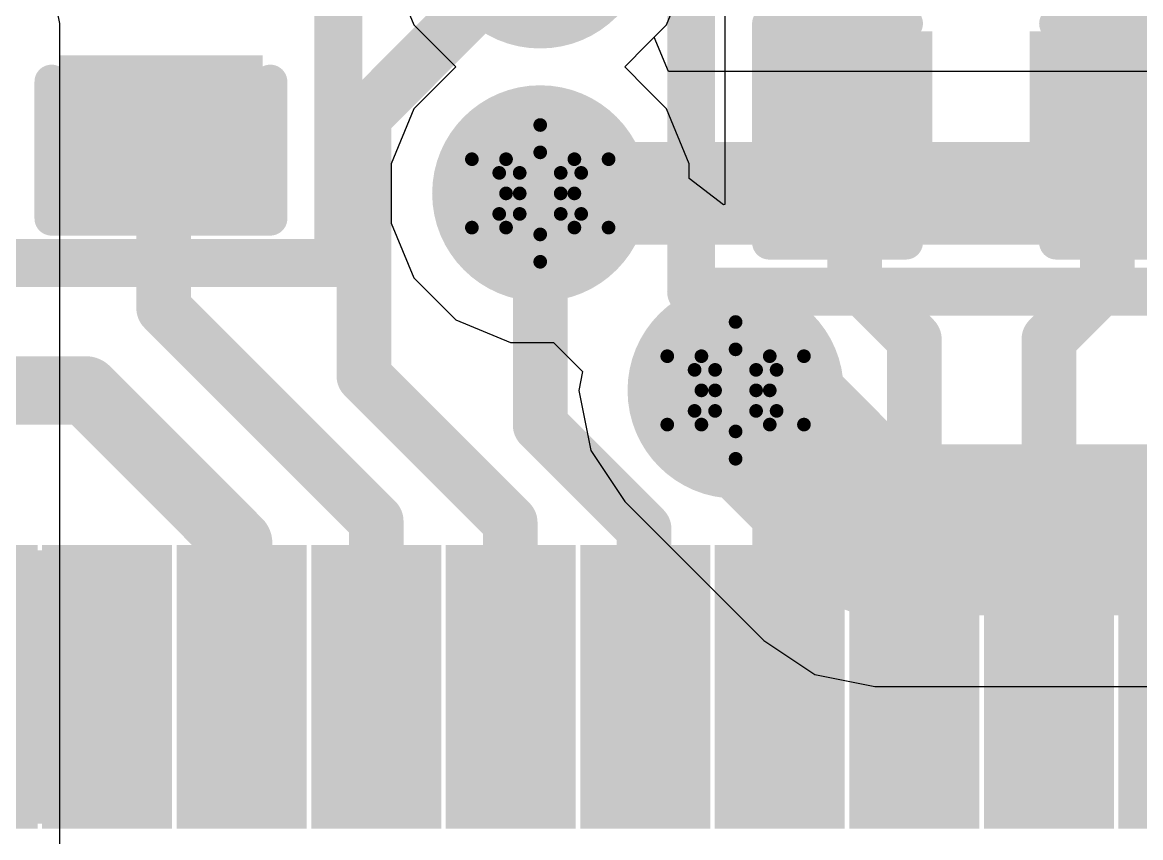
# Model space of a CAD drawing. Header units: inches. Extents: x -18 to 237, y -41 to 211.
# Drawn here: x 27.755 to 31.911, y 97.818 to 100.846 of the extents above; entities that cross this region are included whole.
import ezdxf

# ---------------------------------------------------------------- set-up
doc = ezdxf.new("R2010")
doc.units = ezdxf.units.IN
for name, color, linetype in [('Bottom Layer', 5, 'Continuous'), ('Bottom Solder', 6, 'Continuous'), ('Drill Drawing', 1, 'Continuous'), ('Top Layer', 1, 'Continuous'), ('Top Overlay', 2, 'Continuous'), ('Top Paste', 8, 'Continuous'), ('Top Solder', 216, 'Continuous'), ('Via Holes', 16, 'Continuous')]:
    doc.layers.add(name, color=color, linetype=linetype)

# ---------------------------------------------------------------- blocks, each defined once
blk = doc.blocks.new('24_VQFN__5_5_3_5__32')
at = {"layer": 'Top Layer'}
for points in [[(1.3, 1.89), (2.15, 1.89), (2.15, 1.61), (1.3, 1.61)], [(1.3, 1.39), (2.15, 1.39), (2.15, 1.11), (1.3, 1.11)], [(1.3, 0.89), (2.15, 0.89), (2.15, 0.61), (1.3, 0.61)], [(1.3, 0.39), (2.15, 0.39), (2.15, 0.11), (1.3, 0.11)], [(1.3, -0.11), (2.15, -0.11), (2.15, -0.39), (1.3, -0.39)], [(1.3, -0.61), (2.15, -0.61), (2.15, -0.89), (1.3, -0.89)], [(1.3, -1.11), (2.15, -1.11), (2.15, -1.39), (1.3, -1.39)], [(1.3, -1.61), (2.15, -1.61), (2.15, -1.89), (1.3, -1.89)]]:
    blk.add_hatch(color=1, dxfattribs=at).paths.add_polyline_path(points)
at = {"layer": 'Top Paste'}
for points in [[(1.3, 1.89), (2.15, 1.89), (2.15, 1.61), (1.3, 1.61)], [(1.3, 1.39), (2.15, 1.39), (2.15, 1.11), (1.3, 1.11)], [(1.3, 0.89), (2.15, 0.89), (2.15, 0.61), (1.3, 0.61)], [(1.3, 0.39), (2.15, 0.39), (2.15, 0.11), (1.3, 0.11)], [(1.3, -0.11), (2.15, -0.11), (2.15, -0.39), (1.3, -0.39)], [(1.3, -0.61), (2.15, -0.61), (2.15, -0.89), (1.3, -0.89)], [(1.3, -1.11), (2.15, -1.11), (2.15, -1.39), (1.3, -1.39)], [(1.3, -1.61), (2.15, -1.61), (2.15, -1.89), (1.3, -1.89)]]:
    blk.add_hatch(color=8, dxfattribs=at).paths.add_polyline_path(points)
at = {"layer": 'Top Solder'}
for points in [[(1.1984, 2.4916), (2.2516, 2.4916), (2.2516, 2.0084), (1.1984, 2.0084)], [(1.1984, 1.9916), (2.2516, 1.9916), (2.2516, 1.5084), (1.1984, 1.5084)], [(1.1984, 1.4916), (2.2516, 1.4916), (2.2516, 1.0084), (1.1984, 1.0084)], [(1.1984, 0.9916), (2.2516, 0.9916), (2.2516, 0.5084), (1.1984, 0.5084)], [(1.1984, 0.4916), (2.2516, 0.4916), (2.2516, 0.0084), (1.1984, 0.0084)], [(1.1984, -0.0084), (2.2516, -0.0084), (2.2516, -0.4916), (1.1984, -0.4916)], [(1.1984, -0.5084), (2.2516, -0.5084), (2.2516, -0.9916), (1.1984, -0.9916)], [(1.1984, -1.0084), (2.2516, -1.0084), (2.2516, -1.4916), (1.1984, -1.4916)], [(1.1984, -1.5084), (2.2516, -1.5084), (2.2516, -1.9916), (1.1984, -1.9916)], [(1.1984, -2.0084), (2.2516, -2.0084), (2.2516, -2.4916), (1.1984, -2.4916)]]:
    blk.add_hatch(color=216, dxfattribs=at).paths.add_polyline_path(points)
blk = doc.blocks.new('C___0402_146')
at = {"layer": 'Top Layer'}
for points in [[(-0.6985, -0.3175), (-0.6985, 0.3175), (-0.2413, 0.3175), (-0.2413, -0.3175)], [(0.2413, -0.3175), (0.2413, 0.3175), (0.6985, 0.3175), (0.6985, -0.3175)]]:
    blk.add_hatch(color=1, dxfattribs=at).paths.add_polyline_path(points)
at = {"layer": 'Top Paste'}
for points in [[(-0.6985, -0.3175), (-0.6985, 0.3175), (-0.2413, 0.3175), (-0.2413, -0.3175)], [(0.2413, -0.3175), (0.2413, 0.3175), (0.6985, 0.3175), (0.6985, -0.3175)]]:
    blk.add_hatch(color=8, dxfattribs=at).paths.add_polyline_path(points)
at = {"layer": 'Top Solder'}
for points in [[(-0.7585, -0.3775), (-0.7585, 0.3775), (-0.1813, 0.3775), (-0.1813, -0.3775)], [(0.1813, -0.3775), (0.1813, 0.3775), (0.7585, 0.3775), (0.7585, -0.3775)]]:
    blk.add_hatch(color=216, dxfattribs=at).paths.add_polyline_path(points)
at = {"layer": 'Top Overlay'}
for points in [[(-0.7874, -0.4064, 0.127, 0.127, 0), (-0.7874, 0.4064, 0.127, 0.127, 0)], [(-0.2794, 0.4064, 0.127, 0.127, 0), (-0.7874, 0.4064, 0.127, 0.127, 0)], [(0.7874, 0.4064, 0.127, 0.127, 0), (0.2794, 0.4064, 0.127, 0.127, 0)], [(0.7874, -0.4064, 0.127, 0.127, 0), (0.7874, 0.4064, 0.127, 0.127, 0)], [(-0.2794, -0.4064, 0.127, 0.127, 0), (-0.7874, -0.4064, 0.127, 0.127, 0)], [(0.7874, -0.4064, 0.127, 0.127, 0), (0.2794, -0.4064, 0.127, 0.127, 0)]]:
    blk.add_lwpolyline(points, format="xyseb", dxfattribs=at)
for points in [[(-0.8191, 0.4064, 0.0635, 0.0635, 1), (-0.7556, 0.4064, 0.0635, 0.0635, 1)], [(-0.8191, 0.4064, 0.0635, 0.0635, 1), (-0.7556, 0.4064, 0.0635, 0.0635, 1)], [(-0.3111, 0.4064, 0.0635, 0.0635, 1), (-0.2477, 0.4064, 0.0635, 0.0635, 1)], [(0.2477, 0.4064, 0.0635, 0.0635, 1), (0.3111, 0.4064, 0.0635, 0.0635, 1)], [(0.7556, 0.4064, 0.0635, 0.0635, 1), (0.8191, 0.4064, 0.0635, 0.0635, 1)], [(0.7556, 0.4064, 0.0635, 0.0635, 1), (0.8191, 0.4064, 0.0635, 0.0635, 1)], [(-0.8191, -0.4064, 0.0635, 0.0635, 1), (-0.7556, -0.4064, 0.0635, 0.0635, 1)], [(-0.8191, -0.4064, 0.0635, 0.0635, 1), (-0.7556, -0.4064, 0.0635, 0.0635, 1)], [(-0.3111, -0.4064, 0.0635, 0.0635, 1), (-0.2477, -0.4064, 0.0635, 0.0635, 1)], [(0.2477, -0.4064, 0.0635, 0.0635, 1), (0.3111, -0.4064, 0.0635, 0.0635, 1)], [(0.7556, -0.4064, 0.0635, 0.0635, 1), (0.8191, -0.4064, 0.0635, 0.0635, 1)], [(0.7556, -0.4064, 0.0635, 0.0635, 1), (0.8191, -0.4064, 0.0635, 0.0635, 1)]]:
    blk.add_lwpolyline(points, format="xyseb", close=True, dxfattribs=at)
blk = doc.blocks.new('C___0402_152')
at = {"layer": 'Top Layer'}
for points in [[(-0.6985, -0.3175), (-0.6985, 0.3175), (-0.2413, 0.3175), (-0.2413, -0.3175)], [(0.2413, -0.3175), (0.2413, 0.3175), (0.6985, 0.3175), (0.6985, -0.3175)]]:
    blk.add_hatch(color=1, dxfattribs=at).paths.add_polyline_path(points)
at = {"layer": 'Top Paste'}
for points in [[(-0.6985, -0.3175), (-0.6985, 0.3175), (-0.2413, 0.3175), (-0.2413, -0.3175)], [(0.2413, -0.3175), (0.2413, 0.3175), (0.6985, 0.3175), (0.6985, -0.3175)]]:
    blk.add_hatch(color=8, dxfattribs=at).paths.add_polyline_path(points)
at = {"layer": 'Top Solder'}
for points in [[(-0.7585, -0.3775), (-0.7585, 0.3775), (-0.1813, 0.3775), (-0.1813, -0.3775)], [(0.1813, -0.3775), (0.1813, 0.3775), (0.7585, 0.3775), (0.7585, -0.3775)]]:
    blk.add_hatch(color=216, dxfattribs=at).paths.add_polyline_path(points)
at = {"layer": 'Top Overlay'}
for points in [[(-0.7874, 0.4064, 0.127, 0.127, 0), (-0.7874, -0.4064, 0.127, 0.127, 0)], [(-0.2794, 0.4064, 0.127, 0.127, 0), (-0.7874, 0.4064, 0.127, 0.127, 0)], [(0.7874, 0.4064, 0.127, 0.127, 0), (0.2794, 0.4064, 0.127, 0.127, 0)], [(0.7874, 0.4064, 0.127, 0.127, 0), (0.7874, -0.4064, 0.127, 0.127, 0)], [(-0.2794, -0.4064, 0.127, 0.127, 0), (-0.7874, -0.4064, 0.127, 0.127, 0)], [(0.7874, -0.4064, 0.127, 0.127, 0), (0.2794, -0.4064, 0.127, 0.127, 0)]]:
    blk.add_lwpolyline(points, format="xyseb", dxfattribs=at)
for points in [[(-0.8191, 0.4064, 0.0635, 0.0635, 1), (-0.7556, 0.4064, 0.0635, 0.0635, 1)], [(-0.8191, 0.4064, 0.0635, 0.0635, 1), (-0.7556, 0.4064, 0.0635, 0.0635, 1)], [(-0.3111, 0.4064, 0.0635, 0.0635, 1), (-0.2477, 0.4064, 0.0635, 0.0635, 1)], [(0.2477, 0.4064, 0.0635, 0.0635, 1), (0.3111, 0.4064, 0.0635, 0.0635, 1)], [(0.7556, 0.4064, 0.0635, 0.0635, 1), (0.8191, 0.4064, 0.0635, 0.0635, 1)], [(0.7556, 0.4064, 0.0635, 0.0635, 1), (0.8191, 0.4064, 0.0635, 0.0635, 1)], [(-0.8191, -0.4064, 0.0635, 0.0635, 1), (-0.7556, -0.4064, 0.0635, 0.0635, 1)], [(-0.8191, -0.4064, 0.0635, 0.0635, 1), (-0.7556, -0.4064, 0.0635, 0.0635, 1)], [(-0.3111, -0.4064, 0.0635, 0.0635, 1), (-0.2477, -0.4064, 0.0635, 0.0635, 1)], [(0.2477, -0.4064, 0.0635, 0.0635, 1), (0.3111, -0.4064, 0.0635, 0.0635, 1)], [(0.7556, -0.4064, 0.0635, 0.0635, 1), (0.8191, -0.4064, 0.0635, 0.0635, 1)], [(0.7556, -0.4064, 0.0635, 0.0635, 1), (0.8191, -0.4064, 0.0635, 0.0635, 1)]]:
    blk.add_lwpolyline(points, format="xyseb", close=True, dxfattribs=at)

msp = doc.modelspace()

# ---------------------------------------------------------------- hatches: boundary and pattern name
at = {"layer": 'Bottom Layer'}
h = msp.add_hatch(color=5, dxfattribs=at)
edge = h.paths.add_edge_path()
edge.add_arc((29.6799, 100.2104), 0.3, 0, 360)
h = msp.add_hatch(color=5, dxfattribs=at)
edge = h.paths.add_edge_path()
edge.add_arc((30.406, 99.4788), 0.3, 0, 360)
at = {"layer": 'Bottom Solder'}
h = msp.add_hatch(color=6, dxfattribs=at)
edge = h.paths.add_edge_path()
edge.add_arc((29.6799, 101.1502), 0.4016, 0, 360)
h = msp.add_hatch(color=6, dxfattribs=at)
edge = h.paths.add_edge_path()
edge.add_arc((29.6799, 100.2104), 0.4016, 0, 360)
h = msp.add_hatch(color=6, dxfattribs=at)
edge = h.paths.add_edge_path()
edge.add_arc((30.406, 99.4788), 0.4016, 0, 360)
at = {"layer": 'Top Layer'}
h = msp.add_hatch(color=1, dxfattribs=at)
edge = h.paths.add_edge_path()
edge.add_arc((29.6799, 100.2104), 0.3, 0, 360)
h = msp.add_hatch(color=1, dxfattribs=at)
edge = h.paths.add_edge_path()
edge.add_arc((30.406, 99.4788), 0.3, 0, 360)
msp.add_hatch(color=1, dxfattribs=at).paths.add_polyline_path([(26.7186, 97.8692), (28.2103, 97.8692), (28.2103, 98.8852), (26.7186, 98.8852)])
at = {"layer": 'Top Solder'}
h = msp.add_hatch(color=216, dxfattribs=at)
edge = h.paths.add_edge_path()
edge.add_arc((29.6799, 101.1502), 0.4016, 0, 360)
h = msp.add_hatch(color=216, dxfattribs=at)
edge = h.paths.add_edge_path()
edge.add_arc((29.6799, 100.2104), 0.4016, 0, 360)
h = msp.add_hatch(color=216, dxfattribs=at)
edge = h.paths.add_edge_path()
edge.add_arc((30.406, 99.4788), 0.4016, 0, 360)
at = {"layer": 'Via Holes'}
h = msp.add_hatch(color=7, dxfattribs=at)
edge = h.paths.add_edge_path()
edge.add_arc((29.6799, 100.2104), 0.15, 0, 360)
h = msp.add_hatch(color=7, dxfattribs=at)
edge = h.paths.add_edge_path()
edge.add_arc((30.406, 99.4788), 0.15, 0, 360)

# ---------------------------------------------------------------- linework, layer by layer
at = {"layer": 'Bottom Layer'}
for p, q in [((29.1259, 101.04), (29.2102, 100.8364)), ((30.1496, 100.8364), (30.2339, 101.04)), ((27.8942, 100.841), (27.8745, 100.9401)), ((27.8942, 94.3386), (27.8942, 100.841)), ((29.2102, 100.8364), (29.2834, 100.7633)), ((30.1038, 100.7907), (30.1496, 100.8364)), ((30.1564, 100.6637), (30.1038, 100.7907)), ((29.2834, 100.7633), (29.3658, 100.6803)), ((29.3658, 100.6803), (29.2834, 100.5974)), ((33.3562, 100.6637), (30.1564, 100.6637)), ((29.2834, 100.5974), (29.2102, 100.5243)), ((29.2102, 100.5243), (29.1259, 100.3206)), ((29.1259, 100.3206), (29.1259, 100.1002)), ((29.1259, 100.1002), (29.2102, 99.8966)), ((29.2102, 99.8966), (29.3661, 99.7408)), ((29.3661, 99.7408), (29.5697, 99.6564)), ((29.5697, 99.6564), (29.7291, 99.6564)), ((29.7291, 99.6564), (29.8372, 99.549)), ((29.8372, 99.549), (29.8233, 99.4788)), ((29.8233, 99.4788), (29.8676, 99.2558)), ((29.8676, 99.2558), (29.9939, 99.0667)), ((29.9939, 99.0667), (30.5113, 98.5494)), ((30.5113, 98.5494), (30.7004, 98.4231)), ((30.7004, 98.4231), (30.9233, 98.3787)), ((30.9233, 98.3787), (34.5137, 98.3787))]:
    msp.add_line(p, q, dxfattribs=at)
for points in [[(29.6799, 100.2104, 0.381, 0.381, 0), (33.5439, 100.2104, 0.381, 0.381, 0)], [(30.406, 99.4788, 0.635, 0.635, 0), (30.9233, 98.9614, 0.635, 0.635, 0)], [(30.9233, 98.9614, 0.635, 0.635, 0), (34.5137, 98.9614, 0.635, 0.635, 0)]]:
    msp.add_lwpolyline(points, format="xyseb", dxfattribs=at)
for points in [[(29.5847, 100.2104, 0.1905, 0.1905, 1), (29.7752, 100.2104, 0.1905, 0.1905, 1)], [(30.2472, 99.4788, 0.3175, 0.3175, 1), (30.5647, 99.4788, 0.3175, 0.3175, 1)], [(30.7646, 98.9614, 0.3175, 0.3175, 1), (31.0821, 98.9614, 0.3175, 0.3175, 1)], [(30.7646, 98.9614, 0.3175, 0.3175, 1), (31.0821, 98.9614, 0.3175, 0.3175, 1)]]:
    msp.add_lwpolyline(points, format="xyseb", close=True, dxfattribs=at)
at = {"layer": 'Drill Drawing'}
for points in [[(29.5529, 100.3374, 0.0508, 0.0508, 0), (29.6799, 100.4644, 0.0508, 0.0508, 0)], [(29.6799, 100.4644, 0.0508, 0.0508, 0), (29.8069, 100.3374, 0.0508, 0.0508, 0)], [(29.6037, 100.2866, 0.0508, 0.0508, 0), (29.6799, 100.3628, 0.0508, 0.0508, 0)], [(29.6799, 100.3628, 0.0508, 0.0508, 0), (29.7561, 100.2866, 0.0508, 0.0508, 0)], [(29.4259, 100.3374, 0.0508, 0.0508, 0), (29.5529, 100.2104, 0.0508, 0.0508, 0)], [(29.4259, 100.3374, 0.0508, 0.0508, 0), (29.5529, 100.3374, 0.0508, 0.0508, 0)], [(29.8069, 100.3374, 0.0508, 0.0508, 0), (29.9339, 100.3374, 0.0508, 0.0508, 0)], [(29.8069, 100.2104, 0.0508, 0.0508, 0), (29.9339, 100.3374, 0.0508, 0.0508, 0)], [(29.5275, 100.2866, 0.0508, 0.0508, 0), (29.6037, 100.2104, 0.0508, 0.0508, 0)], [(29.5275, 100.2866, 0.0508, 0.0508, 0), (29.6037, 100.2866, 0.0508, 0.0508, 0)], [(29.7561, 100.2866, 0.0508, 0.0508, 0), (29.8323, 100.2866, 0.0508, 0.0508, 0)], [(29.7561, 100.2104, 0.0508, 0.0508, 0), (29.8323, 100.2866, 0.0508, 0.0508, 0)], [(29.4259, 100.0834, 0.0508, 0.0508, 0), (29.5529, 100.2104, 0.0508, 0.0508, 0)], [(29.5275, 100.1342, 0.0508, 0.0508, 0), (29.6037, 100.2104, 0.0508, 0.0508, 0)], [(29.7561, 100.2104, 0.0508, 0.0508, 0), (29.8323, 100.1342, 0.0508, 0.0508, 0)], [(29.8069, 100.2104, 0.0508, 0.0508, 0), (29.9339, 100.0834, 0.0508, 0.0508, 0)], [(29.5275, 100.1342, 0.0508, 0.0508, 0), (29.6037, 100.1342, 0.0508, 0.0508, 0)], [(29.6037, 100.1342, 0.0508, 0.0508, 0), (29.6799, 100.058, 0.0508, 0.0508, 0)], [(29.6799, 100.058, 0.0508, 0.0508, 0), (29.7561, 100.1342, 0.0508, 0.0508, 0)], [(29.7561, 100.1342, 0.0508, 0.0508, 0), (29.8323, 100.1342, 0.0508, 0.0508, 0)], [(29.4259, 100.0834, 0.0508, 0.0508, 0), (29.5529, 100.0834, 0.0508, 0.0508, 0)], [(29.5529, 100.0834, 0.0508, 0.0508, 0), (29.6799, 99.9564, 0.0508, 0.0508, 0)], [(29.6799, 99.9564, 0.0508, 0.0508, 0), (29.8069, 100.0834, 0.0508, 0.0508, 0)], [(29.8069, 100.0834, 0.0508, 0.0508, 0), (29.9339, 100.0834, 0.0508, 0.0508, 0)], [(30.279, 99.6058, 0.0508, 0.0508, 0), (30.406, 99.7328, 0.0508, 0.0508, 0)], [(30.406, 99.7328, 0.0508, 0.0508, 0), (30.533, 99.6058, 0.0508, 0.0508, 0)], [(30.152, 99.6058, 0.0508, 0.0508, 0), (30.279, 99.4788, 0.0508, 0.0508, 0)], [(30.152, 99.6058, 0.0508, 0.0508, 0), (30.279, 99.6058, 0.0508, 0.0508, 0)], [(30.3298, 99.555, 0.0508, 0.0508, 0), (30.406, 99.6312, 0.0508, 0.0508, 0)], [(30.406, 99.6312, 0.0508, 0.0508, 0), (30.4822, 99.555, 0.0508, 0.0508, 0)], [(30.533, 99.6058, 0.0508, 0.0508, 0), (30.66, 99.6058, 0.0508, 0.0508, 0)], [(30.533, 99.4788, 0.0508, 0.0508, 0), (30.66, 99.6058, 0.0508, 0.0508, 0)], [(30.2536, 99.555, 0.0508, 0.0508, 0), (30.3298, 99.4788, 0.0508, 0.0508, 0)], [(30.2536, 99.555, 0.0508, 0.0508, 0), (30.3298, 99.555, 0.0508, 0.0508, 0)], [(30.4822, 99.555, 0.0508, 0.0508, 0), (30.5584, 99.555, 0.0508, 0.0508, 0)], [(30.4822, 99.4788, 0.0508, 0.0508, 0), (30.5584, 99.555, 0.0508, 0.0508, 0)], [(30.152, 99.3518, 0.0508, 0.0508, 0), (30.279, 99.4788, 0.0508, 0.0508, 0)], [(30.2536, 99.4026, 0.0508, 0.0508, 0), (30.3298, 99.4788, 0.0508, 0.0508, 0)], [(30.4822, 99.4788, 0.0508, 0.0508, 0), (30.5584, 99.4026, 0.0508, 0.0508, 0)], [(30.533, 99.4788, 0.0508, 0.0508, 0), (30.66, 99.3518, 0.0508, 0.0508, 0)], [(30.2536, 99.4026, 0.0508, 0.0508, 0), (30.3298, 99.4026, 0.0508, 0.0508, 0)], [(30.3298, 99.4026, 0.0508, 0.0508, 0), (30.406, 99.3264, 0.0508, 0.0508, 0)], [(30.406, 99.3264, 0.0508, 0.0508, 0), (30.4822, 99.4026, 0.0508, 0.0508, 0)], [(30.4822, 99.4026, 0.0508, 0.0508, 0), (30.5584, 99.4026, 0.0508, 0.0508, 0)], [(30.152, 99.3518, 0.0508, 0.0508, 0), (30.279, 99.3518, 0.0508, 0.0508, 0)], [(30.279, 99.3518, 0.0508, 0.0508, 0), (30.406, 99.2248, 0.0508, 0.0508, 0)], [(30.406, 99.2248, 0.0508, 0.0508, 0), (30.533, 99.3518, 0.0508, 0.0508, 0)], [(30.533, 99.3518, 0.0508, 0.0508, 0), (30.66, 99.3518, 0.0508, 0.0508, 0)]]:
    msp.add_lwpolyline(points, format="xyseb", dxfattribs=at)
for points in [[(29.6672, 100.4644, 0.0254, 0.0254, 1), (29.6926, 100.4644, 0.0254, 0.0254, 1)], [(29.6672, 100.4644, 0.0254, 0.0254, 1), (29.6926, 100.4644, 0.0254, 0.0254, 1)], [(29.6672, 100.3628, 0.0254, 0.0254, 1), (29.6926, 100.3628, 0.0254, 0.0254, 1)], [(29.6672, 100.3628, 0.0254, 0.0254, 1), (29.6926, 100.3628, 0.0254, 0.0254, 1)], [(29.4132, 100.3374, 0.0254, 0.0254, 1), (29.4386, 100.3374, 0.0254, 0.0254, 1)], [(29.4132, 100.3374, 0.0254, 0.0254, 1), (29.4386, 100.3374, 0.0254, 0.0254, 1)], [(29.5402, 100.3374, 0.0254, 0.0254, 1), (29.5656, 100.3374, 0.0254, 0.0254, 1)], [(29.5402, 100.3374, 0.0254, 0.0254, 1), (29.5656, 100.3374, 0.0254, 0.0254, 1)], [(29.7942, 100.3374, 0.0254, 0.0254, 1), (29.8196, 100.3374, 0.0254, 0.0254, 1)], [(29.7942, 100.3374, 0.0254, 0.0254, 1), (29.8196, 100.3374, 0.0254, 0.0254, 1)], [(29.9212, 100.3374, 0.0254, 0.0254, 1), (29.9466, 100.3374, 0.0254, 0.0254, 1)], [(29.9212, 100.3374, 0.0254, 0.0254, 1), (29.9466, 100.3374, 0.0254, 0.0254, 1)], [(29.5148, 100.2866, 0.0254, 0.0254, 1), (29.5402, 100.2866, 0.0254, 0.0254, 1)], [(29.5148, 100.2866, 0.0254, 0.0254, 1), (29.5402, 100.2866, 0.0254, 0.0254, 1)], [(29.591, 100.2866, 0.0254, 0.0254, 1), (29.6164, 100.2866, 0.0254, 0.0254, 1)], [(29.591, 100.2866, 0.0254, 0.0254, 1), (29.6164, 100.2866, 0.0254, 0.0254, 1)], [(29.7434, 100.2866, 0.0254, 0.0254, 1), (29.7688, 100.2866, 0.0254, 0.0254, 1)], [(29.7434, 100.2866, 0.0254, 0.0254, 1), (29.7688, 100.2866, 0.0254, 0.0254, 1)], [(29.8196, 100.2866, 0.0254, 0.0254, 1), (29.845, 100.2866, 0.0254, 0.0254, 1)], [(29.8196, 100.2866, 0.0254, 0.0254, 1), (29.845, 100.2866, 0.0254, 0.0254, 1)], [(29.5402, 100.2104, 0.0254, 0.0254, 1), (29.5656, 100.2104, 0.0254, 0.0254, 1)], [(29.5402, 100.2104, 0.0254, 0.0254, 1), (29.5656, 100.2104, 0.0254, 0.0254, 1)], [(29.591, 100.2104, 0.0254, 0.0254, 1), (29.6164, 100.2104, 0.0254, 0.0254, 1)], [(29.591, 100.2104, 0.0254, 0.0254, 1), (29.6164, 100.2104, 0.0254, 0.0254, 1)], [(29.7434, 100.2104, 0.0254, 0.0254, 1), (29.7688, 100.2104, 0.0254, 0.0254, 1)], [(29.7434, 100.2104, 0.0254, 0.0254, 1), (29.7688, 100.2104, 0.0254, 0.0254, 1)], [(29.7942, 100.2104, 0.0254, 0.0254, 1), (29.8196, 100.2104, 0.0254, 0.0254, 1)], [(29.7942, 100.2104, 0.0254, 0.0254, 1), (29.8196, 100.2104, 0.0254, 0.0254, 1)], [(29.5148, 100.1342, 0.0254, 0.0254, 1), (29.5402, 100.1342, 0.0254, 0.0254, 1)], [(29.5148, 100.1342, 0.0254, 0.0254, 1), (29.5402, 100.1342, 0.0254, 0.0254, 1)], [(29.591, 100.1342, 0.0254, 0.0254, 1), (29.6164, 100.1342, 0.0254, 0.0254, 1)], [(29.591, 100.1342, 0.0254, 0.0254, 1), (29.6164, 100.1342, 0.0254, 0.0254, 1)], [(29.7434, 100.1342, 0.0254, 0.0254, 1), (29.7688, 100.1342, 0.0254, 0.0254, 1)], [(29.7434, 100.1342, 0.0254, 0.0254, 1), (29.7688, 100.1342, 0.0254, 0.0254, 1)], [(29.8196, 100.1342, 0.0254, 0.0254, 1), (29.845, 100.1342, 0.0254, 0.0254, 1)], [(29.8196, 100.1342, 0.0254, 0.0254, 1), (29.845, 100.1342, 0.0254, 0.0254, 1)], [(29.4132, 100.0834, 0.0254, 0.0254, 1), (29.4386, 100.0834, 0.0254, 0.0254, 1)], [(29.4132, 100.0834, 0.0254, 0.0254, 1), (29.4386, 100.0834, 0.0254, 0.0254, 1)], [(29.5402, 100.0834, 0.0254, 0.0254, 1), (29.5656, 100.0834, 0.0254, 0.0254, 1)], [(29.5402, 100.0834, 0.0254, 0.0254, 1), (29.5656, 100.0834, 0.0254, 0.0254, 1)], [(29.6672, 100.058, 0.0254, 0.0254, 1), (29.6926, 100.058, 0.0254, 0.0254, 1)], [(29.6672, 100.058, 0.0254, 0.0254, 1), (29.6926, 100.058, 0.0254, 0.0254, 1)], [(29.7942, 100.0834, 0.0254, 0.0254, 1), (29.8196, 100.0834, 0.0254, 0.0254, 1)], [(29.7942, 100.0834, 0.0254, 0.0254, 1), (29.8196, 100.0834, 0.0254, 0.0254, 1)], [(29.9212, 100.0834, 0.0254, 0.0254, 1), (29.9466, 100.0834, 0.0254, 0.0254, 1)], [(29.9212, 100.0834, 0.0254, 0.0254, 1), (29.9466, 100.0834, 0.0254, 0.0254, 1)], [(29.6672, 99.9564, 0.0254, 0.0254, 1), (29.6926, 99.9564, 0.0254, 0.0254, 1)], [(29.6672, 99.9564, 0.0254, 0.0254, 1), (29.6926, 99.9564, 0.0254, 0.0254, 1)], [(30.3933, 99.7328, 0.0254, 0.0254, 1), (30.4187, 99.7328, 0.0254, 0.0254, 1)], [(30.3933, 99.7328, 0.0254, 0.0254, 1), (30.4187, 99.7328, 0.0254, 0.0254, 1)], [(30.1393, 99.6058, 0.0254, 0.0254, 1), (30.1647, 99.6058, 0.0254, 0.0254, 1)], [(30.1393, 99.6058, 0.0254, 0.0254, 1), (30.1647, 99.6058, 0.0254, 0.0254, 1)], [(30.2663, 99.6058, 0.0254, 0.0254, 1), (30.2917, 99.6058, 0.0254, 0.0254, 1)], [(30.2663, 99.6058, 0.0254, 0.0254, 1), (30.2917, 99.6058, 0.0254, 0.0254, 1)], [(30.3933, 99.6312, 0.0254, 0.0254, 1), (30.4187, 99.6312, 0.0254, 0.0254, 1)], [(30.3933, 99.6312, 0.0254, 0.0254, 1), (30.4187, 99.6312, 0.0254, 0.0254, 1)], [(30.5203, 99.6058, 0.0254, 0.0254, 1), (30.5457, 99.6058, 0.0254, 0.0254, 1)], [(30.5203, 99.6058, 0.0254, 0.0254, 1), (30.5457, 99.6058, 0.0254, 0.0254, 1)], [(30.6473, 99.6058, 0.0254, 0.0254, 1), (30.6727, 99.6058, 0.0254, 0.0254, 1)], [(30.6473, 99.6058, 0.0254, 0.0254, 1), (30.6727, 99.6058, 0.0254, 0.0254, 1)], [(30.2409, 99.555, 0.0254, 0.0254, 1), (30.2663, 99.555, 0.0254, 0.0254, 1)], [(30.2409, 99.555, 0.0254, 0.0254, 1), (30.2663, 99.555, 0.0254, 0.0254, 1)], [(30.3171, 99.555, 0.0254, 0.0254, 1), (30.3425, 99.555, 0.0254, 0.0254, 1)], [(30.3171, 99.555, 0.0254, 0.0254, 1), (30.3425, 99.555, 0.0254, 0.0254, 1)], [(30.4695, 99.555, 0.0254, 0.0254, 1), (30.4949, 99.555, 0.0254, 0.0254, 1)], [(30.4695, 99.555, 0.0254, 0.0254, 1), (30.4949, 99.555, 0.0254, 0.0254, 1)], [(30.5457, 99.555, 0.0254, 0.0254, 1), (30.5711, 99.555, 0.0254, 0.0254, 1)], [(30.5457, 99.555, 0.0254, 0.0254, 1), (30.5711, 99.555, 0.0254, 0.0254, 1)], [(30.2663, 99.4788, 0.0254, 0.0254, 1), (30.2917, 99.4788, 0.0254, 0.0254, 1)], [(30.2663, 99.4788, 0.0254, 0.0254, 1), (30.2917, 99.4788, 0.0254, 0.0254, 1)], [(30.3171, 99.4788, 0.0254, 0.0254, 1), (30.3425, 99.4788, 0.0254, 0.0254, 1)], [(30.3171, 99.4788, 0.0254, 0.0254, 1), (30.3425, 99.4788, 0.0254, 0.0254, 1)], [(30.4695, 99.4788, 0.0254, 0.0254, 1), (30.4949, 99.4788, 0.0254, 0.0254, 1)], [(30.4695, 99.4788, 0.0254, 0.0254, 1), (30.4949, 99.4788, 0.0254, 0.0254, 1)], [(30.5203, 99.4788, 0.0254, 0.0254, 1), (30.5457, 99.4788, 0.0254, 0.0254, 1)], [(30.5203, 99.4788, 0.0254, 0.0254, 1), (30.5457, 99.4788, 0.0254, 0.0254, 1)], [(30.2409, 99.4026, 0.0254, 0.0254, 1), (30.2663, 99.4026, 0.0254, 0.0254, 1)], [(30.2409, 99.4026, 0.0254, 0.0254, 1), (30.2663, 99.4026, 0.0254, 0.0254, 1)], [(30.3171, 99.4026, 0.0254, 0.0254, 1), (30.3425, 99.4026, 0.0254, 0.0254, 1)], [(30.3171, 99.4026, 0.0254, 0.0254, 1), (30.3425, 99.4026, 0.0254, 0.0254, 1)], [(30.4695, 99.4026, 0.0254, 0.0254, 1), (30.4949, 99.4026, 0.0254, 0.0254, 1)], [(30.4695, 99.4026, 0.0254, 0.0254, 1), (30.4949, 99.4026, 0.0254, 0.0254, 1)], [(30.5457, 99.4026, 0.0254, 0.0254, 1), (30.5711, 99.4026, 0.0254, 0.0254, 1)], [(30.5457, 99.4026, 0.0254, 0.0254, 1), (30.5711, 99.4026, 0.0254, 0.0254, 1)], [(30.1393, 99.3518, 0.0254, 0.0254, 1), (30.1647, 99.3518, 0.0254, 0.0254, 1)], [(30.1393, 99.3518, 0.0254, 0.0254, 1), (30.1647, 99.3518, 0.0254, 0.0254, 1)], [(30.2663, 99.3518, 0.0254, 0.0254, 1), (30.2917, 99.3518, 0.0254, 0.0254, 1)], [(30.2663, 99.3518, 0.0254, 0.0254, 1), (30.2917, 99.3518, 0.0254, 0.0254, 1)], [(30.5203, 99.3518, 0.0254, 0.0254, 1), (30.5457, 99.3518, 0.0254, 0.0254, 1)], [(30.5203, 99.3518, 0.0254, 0.0254, 1), (30.5457, 99.3518, 0.0254, 0.0254, 1)], [(30.6473, 99.3518, 0.0254, 0.0254, 1), (30.6727, 99.3518, 0.0254, 0.0254, 1)], [(30.6473, 99.3518, 0.0254, 0.0254, 1), (30.6727, 99.3518, 0.0254, 0.0254, 1)], [(30.3933, 99.3264, 0.0254, 0.0254, 1), (30.4187, 99.3264, 0.0254, 0.0254, 1)], [(30.3933, 99.3264, 0.0254, 0.0254, 1), (30.4187, 99.3264, 0.0254, 0.0254, 1)], [(30.3933, 99.2248, 0.0254, 0.0254, 1), (30.4187, 99.2248, 0.0254, 0.0254, 1)], [(30.3933, 99.2248, 0.0254, 0.0254, 1), (30.4187, 99.2248, 0.0254, 0.0254, 1)]]:
    msp.add_lwpolyline(points, format="xyseb", close=True, dxfattribs=at)
at = {"layer": 'Top Layer'}
for p, q in [((30.1496, 100.8364), (30.2339, 101.04)), ((30.3657, 101.0061), (30.3657, 100.1687)), ((30.0764, 100.7633), (30.1496, 100.8364)), ((29.994, 100.6803), (30.0764, 100.7633)), ((30.0764, 100.5974), (29.994, 100.6803)), ((30.1496, 100.5243), (30.0764, 100.5974)), ((30.2339, 100.3206), (30.1496, 100.5243)), ((30.2339, 100.2659), (30.2339, 100.3206)), ((30.3609, 100.1675), (30.2339, 100.2659)), ((30.3657, 100.1687), (30.3609, 100.1675))]:
    msp.add_line(p, q, dxfattribs=at)
for points in [[(30.8483, 99.8904, 0.2032, 0.2032, 0), (30.8483, 103.8012, 0.2032, 0.2032, 0)], [(31.7881, 100.4346, 0.2032, 0.2032, 0), (31.7881, 102.1872, 0.2032, 0.2032, 0)], [(29.0246, 100.4949, 0.2032, 0.2032, 0), (29.6799, 101.1502, 0.2032, 0.2032, 0)], [(29.0246, 99.5323, 0.2032, 0.2032, 0), (29.0246, 100.4949, 0.2032, 0.2032, 0)], [(28.2703, 100.4346, 0.2032, 0.2032, 0), (28.2806, 100.4243, 0.2032, 0.2032, 0)], [(31.7881, 99.8862, 0.2032, 0.2032, 0), (31.7881, 100.4346, 0.2032, 0.2032, 0)], [(28.2806, 99.7834, 0.2032, 0.2032, 0), (28.2806, 100.4243, 0.2032, 0.2032, 0)], [(29.6799, 99.3497, 0.2032, 0.2032, 0), (29.6799, 100.2104, 0.2032, 0.2032, 0)], [(30.8483, 99.8904, 0.2032, 0.2032, 0), (31.0703, 99.6684, 0.2032, 0.2032, 0)], [(31.5703, 99.6684, 0.2032, 0.2032, 0), (31.7881, 99.8862, 0.2032, 0.2032, 0)], [(28.2806, 99.7834, 0.2032, 0.2032, 0), (29.0703, 98.9937, 0.2032, 0.2032, 0)], [(31.0703, 98.3782, 0.2032, 0.2032, 0), (31.0703, 99.6684, 0.2032, 0.2032, 0)], [(31.5703, 98.3782, 0.2032, 0.2032, 0), (31.5703, 99.6684, 0.2032, 0.2032, 0)], [(29.0246, 99.5323, 0.2032, 0.2032, 0), (29.5683, 98.9885, 0.2032, 0.2032, 0)], [(26.1484, 99.4788, 0.254, 0.254, 0), (27.9912, 99.4788, 0.254, 0.254, 0)], [(27.9912, 99.4788, 0.254, 0.254, 0), (28.5573, 98.9126, 0.254, 0.254, 0)], [(30.406, 99.4788, 0.2032, 0.2032, -0.198912), (30.5703, 99.082, 0.2032, 0.2032, 0)], [(29.6799, 99.3497, 0.2032, 0.2032, 0), (30.0661, 98.9636, 0.2032, 0.2032, 0)], [(30.5703, 98.3782, 0.2032, 0.2032, 0), (30.5703, 99.082, 0.2032, 0.2032, 0)], [(29.0703, 98.3782, 0.2032, 0.2032, 0), (29.0703, 98.9937, 0.2032, 0.2032, 0)], [(29.5683, 98.3802, 0.2032, 0.2032, 0), (29.5683, 98.9885, 0.2032, 0.2032, 0)], [(28.5573, 98.3912, 0.254, 0.254, 0), (28.5573, 98.9126, 0.254, 0.254, 0)], [(30.0661, 98.3824, 0.2032, 0.2032, 0), (30.0661, 98.9636, 0.2032, 0.2032, 0)], [(28.5573, 98.3912, 0.254, 0.254, 0), (28.5703, 98.3782, 0.254, 0.254, 0)], [(29.5683, 98.3802, 0.2032, 0.2032, 0), (29.5703, 98.3782, 0.2032, 0.2032, 0)], [(30.0661, 98.3824, 0.2032, 0.2032, 0), (30.0703, 98.3782, 0.2032, 0.2032, 0)]]:
    msp.add_lwpolyline(points, format="xyseb", dxfattribs=at)
for points in [[(28.9738, 100.4949, 0.1016, 0.1016, 1), (29.0754, 100.4949, 0.1016, 0.1016, 1)], [(28.9738, 100.4949, 0.1016, 0.1016, 1), (29.0754, 100.4949, 0.1016, 0.1016, 1)], [(28.2195, 100.4346, 0.1016, 0.1016, 1), (28.3211, 100.4346, 0.1016, 0.1016, 1)], [(31.7373, 100.4346, 0.1016, 0.1016, 1), (31.8389, 100.4346, 0.1016, 0.1016, 1)], [(31.7373, 100.4346, 0.1016, 0.1016, 1), (31.8389, 100.4346, 0.1016, 0.1016, 1)], [(28.2298, 100.4243, 0.1016, 0.1016, 1), (28.3314, 100.4243, 0.1016, 0.1016, 1)], [(28.2298, 100.4243, 0.1016, 0.1016, 1), (28.3314, 100.4243, 0.1016, 0.1016, 1)], [(29.6291, 100.2104, 0.1016, 0.1016, 1), (29.7307, 100.2104, 0.1016, 0.1016, 1)], [(30.7975, 99.8904, 0.1016, 0.1016, 1), (30.8991, 99.8904, 0.1016, 0.1016, 1)], [(30.7975, 99.8904, 0.1016, 0.1016, 1), (30.8991, 99.8904, 0.1016, 0.1016, 1)], [(31.7373, 99.8862, 0.1016, 0.1016, 1), (31.8389, 99.8862, 0.1016, 0.1016, 1)], [(31.7373, 99.8862, 0.1016, 0.1016, 1), (31.8389, 99.8862, 0.1016, 0.1016, 1)], [(28.2298, 99.7834, 0.1016, 0.1016, 1), (28.3314, 99.7834, 0.1016, 0.1016, 1)], [(28.2298, 99.7834, 0.1016, 0.1016, 1), (28.3314, 99.7834, 0.1016, 0.1016, 1)], [(31.0195, 99.6684, 0.1016, 0.1016, 1), (31.1211, 99.6684, 0.1016, 0.1016, 1)], [(31.0195, 99.6684, 0.1016, 0.1016, 1), (31.1211, 99.6684, 0.1016, 0.1016, 1)], [(31.5195, 99.6684, 0.1016, 0.1016, 1), (31.6211, 99.6684, 0.1016, 0.1016, 1)], [(31.5195, 99.6684, 0.1016, 0.1016, 1), (31.6211, 99.6684, 0.1016, 0.1016, 1)], [(28.9738, 99.5323, 0.1016, 0.1016, 1), (29.0754, 99.5323, 0.1016, 0.1016, 1)], [(28.9738, 99.5323, 0.1016, 0.1016, 1), (29.0754, 99.5323, 0.1016, 0.1016, 1)], [(27.9277, 99.4788, 0.127, 0.127, 1), (28.0547, 99.4788, 0.127, 0.127, 1)], [(27.9277, 99.4788, 0.127, 0.127, 1), (28.0547, 99.4788, 0.127, 0.127, 1)], [(30.3552, 99.4788, 0.1016, 0.1016, 1), (30.4568, 99.4788, 0.1016, 0.1016, 1)], [(29.6291, 99.3497, 0.1016, 0.1016, 1), (29.7307, 99.3497, 0.1016, 0.1016, 1)], [(29.6291, 99.3497, 0.1016, 0.1016, 1), (29.7307, 99.3497, 0.1016, 0.1016, 1)], [(30.5195, 99.082, 0.1016, 0.1016, 1), (30.6211, 99.082, 0.1016, 0.1016, 1)], [(30.5195, 99.082, 0.1016, 0.1016, 1), (30.6211, 99.082, 0.1016, 0.1016, 1)], [(29.0195, 98.9937, 0.1016, 0.1016, 1), (29.1211, 98.9937, 0.1016, 0.1016, 1)], [(29.0195, 98.9937, 0.1016, 0.1016, 1), (29.1211, 98.9937, 0.1016, 0.1016, 1)], [(29.5175, 98.9885, 0.1016, 0.1016, 1), (29.6191, 98.9885, 0.1016, 0.1016, 1)], [(29.5175, 98.9885, 0.1016, 0.1016, 1), (29.6191, 98.9885, 0.1016, 0.1016, 1)], [(28.4938, 98.9126, 0.127, 0.127, 1), (28.6208, 98.9126, 0.127, 0.127, 1)], [(28.4938, 98.9126, 0.127, 0.127, 1), (28.6208, 98.9126, 0.127, 0.127, 1)], [(30.0153, 98.9636, 0.1016, 0.1016, 1), (30.1169, 98.9636, 0.1016, 0.1016, 1)], [(30.0153, 98.9636, 0.1016, 0.1016, 1), (30.1169, 98.9636, 0.1016, 0.1016, 1)], [(28.4938, 98.3912, 0.127, 0.127, 1), (28.6208, 98.3912, 0.127, 0.127, 1)], [(28.4938, 98.3912, 0.127, 0.127, 1), (28.6208, 98.3912, 0.127, 0.127, 1)], [(28.5068, 98.3782, 0.127, 0.127, 1), (28.6338, 98.3782, 0.127, 0.127, 1)], [(29.0195, 98.3782, 0.1016, 0.1016, 1), (29.1211, 98.3782, 0.1016, 0.1016, 1)], [(29.5175, 98.3802, 0.1016, 0.1016, 1), (29.6191, 98.3802, 0.1016, 0.1016, 1)], [(29.5175, 98.3802, 0.1016, 0.1016, 1), (29.6191, 98.3802, 0.1016, 0.1016, 1)], [(29.5195, 98.3782, 0.1016, 0.1016, 1), (29.6211, 98.3782, 0.1016, 0.1016, 1)], [(30.0153, 98.3824, 0.1016, 0.1016, 1), (30.1169, 98.3824, 0.1016, 0.1016, 1)], [(30.0153, 98.3824, 0.1016, 0.1016, 1), (30.1169, 98.3824, 0.1016, 0.1016, 1)], [(30.0195, 98.3782, 0.1016, 0.1016, 1), (30.1211, 98.3782, 0.1016, 0.1016, 1)], [(30.5195, 98.3782, 0.1016, 0.1016, 1), (30.6211, 98.3782, 0.1016, 0.1016, 1)], [(31.0195, 98.3782, 0.1016, 0.1016, 1), (31.1211, 98.3782, 0.1016, 0.1016, 1)], [(31.5195, 98.3782, 0.1016, 0.1016, 1), (31.6211, 98.3782, 0.1016, 0.1016, 1)]]:
    msp.add_lwpolyline(points, format="xyseb", close=True, dxfattribs=at)
at = {"layer": 'Top Overlay'}
for points in [[(28.9297, 99.952, 0.1778, 0.1778, 0), (28.9297, 101.9595, 0.1778, 0.1778, 0)], [(30.2406, 99.8452, 0.1778, 0.1778, 0), (30.2406, 101.5761, 0.1778, 0.1778, 0)], [(25.5533, 99.952, 0.1778, 0.1778, 0), (28.9297, 99.952, 0.1778, 0.1778, 0)], [(30.2406, 99.8452, 0.1778, 0.1778, 0), (32.7464, 99.8452, 0.1778, 0.1778, 0)]]:
    msp.add_lwpolyline(points, format="xyseb", dxfattribs=at)
for points in [[(28.8853, 99.952, 0.0889, 0.0889, 1), (28.9742, 99.952, 0.0889, 0.0889, 1)], [(28.8853, 99.952, 0.0889, 0.0889, 1), (28.9742, 99.952, 0.0889, 0.0889, 1)], [(30.1961, 99.8452, 0.0889, 0.0889, 1), (30.285, 99.8452, 0.0889, 0.0889, 1)], [(30.1961, 99.8452, 0.0889, 0.0889, 1), (30.285, 99.8452, 0.0889, 0.0889, 1)]]:
    msp.add_lwpolyline(points, format="xyseb", close=True, dxfattribs=at)

# ---------------------------------------------------------------- block references
for name, p, rotation in [('C___0402_146', (28.2703, 100.9045), 270), ('C___0402_152', (31.3182, 100.4346), 180), ('24_VQFN__5_5_3_5__32', (29.8203, 96.6532), 90)]:
    msp.add_blockref(name, p, dxfattribs=dict(rotation=rotation))

doc.saveas('drawing.dxf')
